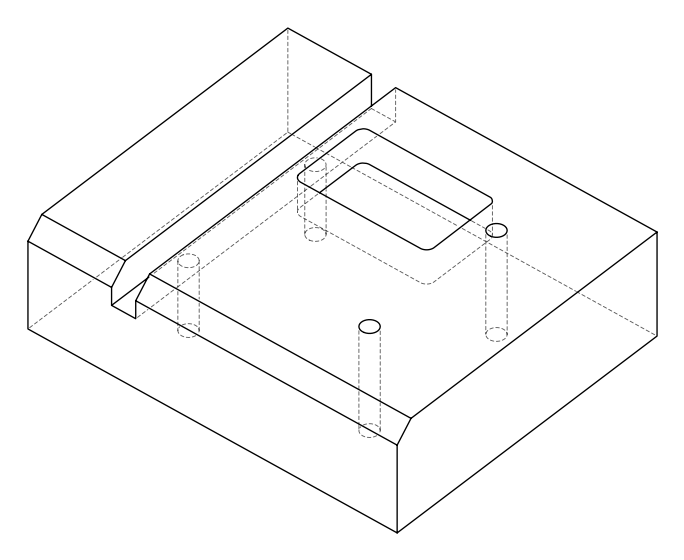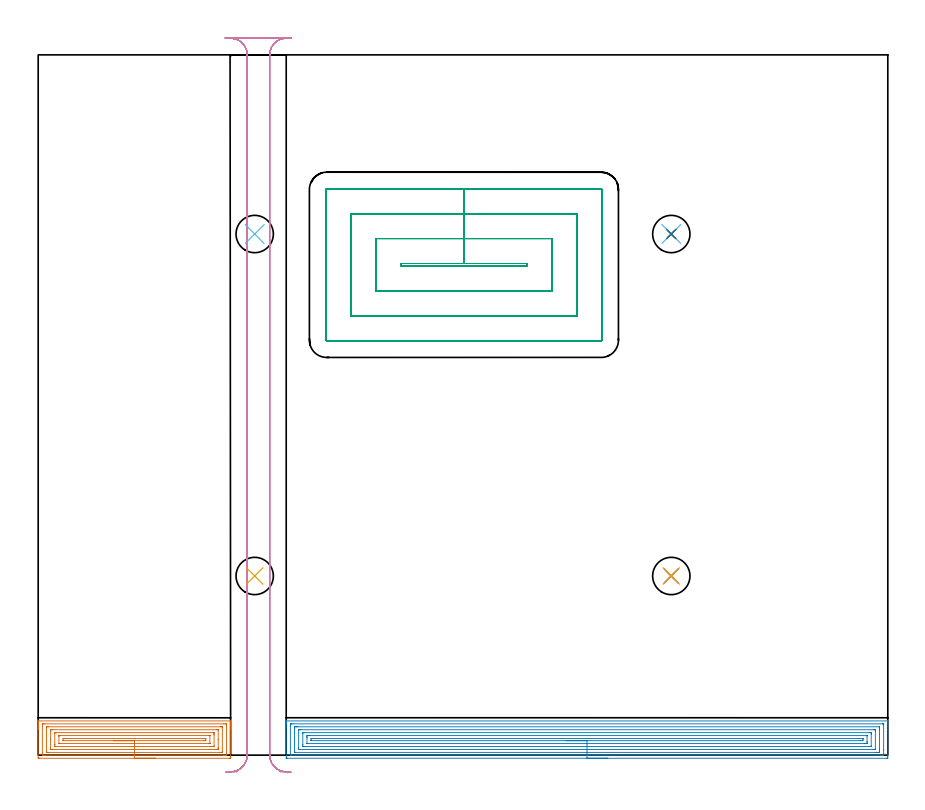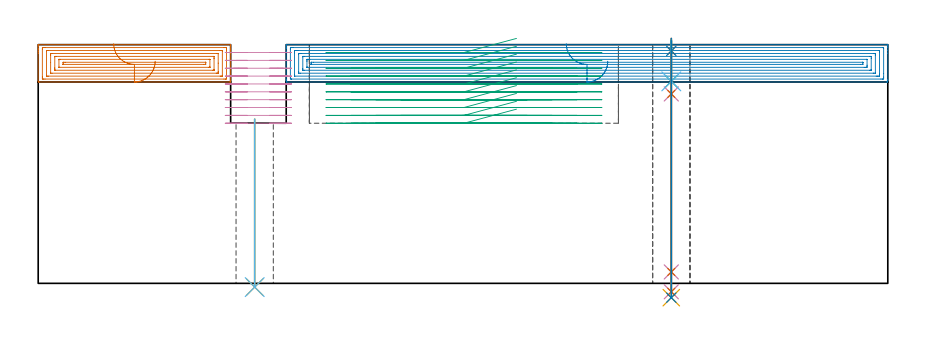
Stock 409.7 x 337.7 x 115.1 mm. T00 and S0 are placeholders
(PLAN: 14 operations, 9 tool changes, 64.5 min)
(1 AREA_MILL | FG_CHAMFER_SURFACE | UGT0205_001 | 5.45 min | 16275 mm3)
(2 AREA_MILL_1 | FG_CHAMFER_SURFACE_1 | UGT0205_001 | 16.5 min | 48237 mm3)
(3 MILL_RECTANGULAR_POCKET | POCKET_RECTANGULAR_STRAIGHT | NXT0201_012 | Follow Part, ap 4, ae 75% | 23.31 min | 502142 mm3)
(4 MILL_RECTANGULAR_SLOT | SLOT_RECTANGULAR | NXT0201_012 | Follow Part, ap 4, ae 75% | 16.2 min | 340564 mm3)
(5 INDEXABLE_INSERT_DRILL_THROUGH_HOLE_FROM_SOLID | STEP1HOLE | NXT0302_007 | 0.33 min | 19584 mm3)
(6 INDEXABLE_INSERT_DRILL_THROUGH_HOLE_FROM_SOLID_1 | STEP1HOLE_2 | NXT0302_007 | 0.33 min | 19627 mm3)
(7 SPOT_DRILL | STEP1HOLE_1 | NXT0321_9005460120000 | 0.05 min | 196 mm3)
(8 SPOT_DRILL_1 | STEP1HOLE_3 | NXT0321_9005460120000 | 0.05 min | 179 mm3)
(9 DRILL_BLIND_HOLE_INTO_CENTER | STEP1HOLE_1 | NXT0301_089 | 0.08 min | 1594 mm3)
(10 GUN_DRILL_THROUGH_HOLE | STEP1HOLE_1 | UGT0307_008 | 0.58 min | 9351 mm3)
(11 DRILL_TO_ENLARGE_THROUGH_HOLE | STEP1HOLE_1 | UGT0301_046 | 0.5 min | 18093 mm3)
(12 DRILL_BLIND_HOLE_INTO_CENTER_1 | STEP1HOLE_3 | NXT0301_089 | 0.08 min | 1568 mm3)
(13 GUN_DRILL_THROUGH_HOLE_1 | STEP1HOLE_3 | UGT0307_008 | 0.58 min | 9392 mm3)
(14 DRILL_TO_ENLARGE_THROUGH_HOLE_1 | STEP1HOLE_3 | UGT0301_046 | 0.5 min | 18102 mm3)
(TOOL UGT0205_001 | Chamfer Mill 20 x 3 x 45 deg. | D20 FL50 Z2)
(TOOL NXT0201_012 | ENDMILL 16mm [2P460-1600-NA 1630] | D16 FL38 Z6)
(TOOL NXT0302_007 | Index. Insert Drill 18mm [880-D1800L25-05] | D18 PA176 FL90 Z2)
(TOOL NXT0321_9005460120000 | NC Spot Drill, 142deg, 12mm, Carbide, Uncoated | D12 PA142 FL30 Z2)
(TOOL NXT0301_089 | Carbide Drill 11.8mm [860.1-1180-035A1-MM 2214] | D11.8 PA140 FL55 Z2)
(TOOL UGT0307_008 | Gun Drill 11 mm | D11 PA130 FL24 Z1)
(TOOL UGT0301_046 | Twist Drill 18 mm | D18 PA118 FL130 Z2)
(OP 1 AREA_MILL)
G17 G21 G94 G90
T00 M6
G54
G17 G0 G90 X56.4 Y-1.5 S1061 M3
G43 Z125.1 H0
Z107.1
G94 G1 X56.362 Z106.228 F250.
X56.248 Z105.363
X56.059 Z104.512
X55.797 Z103.68
X55.463 Z102.874
X55.06 Z102.1
X54.592 Z101.364
X54.06 Z100.672
X53.471 Z100.029
X52.828 Z99.44
X52.136 Z98.908
X51.4 Z98.44
X50.626 Z98.037
X49.82 Z97.703
X48.988 Z97.441
X48.137 Z97.252
X47.272 Z97.138
X46.4 Z97.1
X0.57
X0.233 Y-1.497 Z97.102
X0.01 Y-1.491 Z97.105
X0. Y-1.264 Z97.333
Y12.389 Z110.983
Y13.028 Z111.626
Y13.278 Z111.875
Y13.917 Z112.514
Y14.167 Z112.763
Y14.665 Z113.265
Y15.446 Z114.045
Y15.944 Z114.543
Y16.189 Z114.787
X0.007 Y16.47 Z115.062
X0.01 Y16.504 Z115.096
X0.121 Y16.5 Z115.1
X92.679
X92.79 Y16.504 Z115.096
X92.793 Y16.47 Z115.062
X92.8 Y16.188 Z114.787
Y15.446 Z114.045
Y14.665 Z113.265
Y14.167 Z112.763
Y13.917 Z112.514
Y13.278 Z111.875
Y13.028 Z111.626
Y12.389 Z110.983
Y-0.944 Z97.652
X92.798 Y-1.266 Z97.331
X92.79 Y-1.492 Z97.105
X92.565 Y-1.499 Z97.099
X92.23 Y-1.5 Z97.1
X46.4
Y-0.086 Z98.514
X3.27
X2.379 Y-0.085 Z98.515
X2.35 Y-0.083 Z98.517
X2.01 Y-0.056 Z98.544
X2.002 Y0.292 Z98.892
X2. Y0.833 Z99.433
Y1.183 Z99.783
Y14.167 Z112.767
X2.001 Y14.514 Z113.114
X2.01 Y15.056 Z113.656
X2.322 Y15.084 Z113.684
X2.35 Y15.085 Z113.685
X3.209 Y15.086 Z113.686
X89.53
X90.421 Y15.085 Z113.685
X90.45 Y15.083 Z113.683
X90.79 Y15.056 Z113.656
X90.798 Y14.708 Z113.308
X90.8 Y14.167 Z112.767
Y13.818 Z112.418
Y0.833 Z99.433
X90.799 Y0.485 Z99.085
X90.79 Y-0.056 Z98.544
X90.479 Y-0.084 Z98.516
X90.45 Y-0.085 Z98.515
X89.591 Y-0.086 Z98.514
X46.4
Y1.328 Z99.928
X5.019 Y1.329 Z99.929
X4.521 Y1.331 Z99.931
X4.129 Y1.335 Z99.935
X4.01 Y1.341 Z99.941
X4.003 Y1.593 Z100.193
X4.001 Y1.722 Z100.322
X4. Y13.407 Z112.007
X4.004 Y13.536 Z112.136
X4.009 Y13.622 Z112.222
X4.016 Y13.665 Z112.265
X4.032 Y13.667 Z112.267
X4.129 Y13.669 Z112.269
X4.625 Y13.671 Z112.271
X5.019
X87.781
X88.279 Y13.669 Z112.269
X88.671 Y13.664 Z112.264
X88.79 Y13.659 Z112.259
X88.797 Y13.407 Z112.007
X88.799 Y13.278 Z111.878
X88.8 Y1.593 Z100.193
X88.797 Y1.464 Z100.064
X88.791 Y1.378 Z99.978
X88.785 Y1.334 Z99.934
X88.768 Y1.333 Z99.933
X88.671 Y1.331 Z99.931
X88.175 Y1.329 Z99.929
X87.781 Y1.328 Z99.928
X46.4
Y2.743 Z101.343
X6.667
X6.032 Y2.75 Z101.35
X6.01 Y2.759 Z101.359
X6.005 Y2.798 Z101.398
X6.001 Y2.885 Z101.485
X6. Y7.899 Z106.499
Y11.409 Z110.009
Y11.899 Z110.499
X6.002 Y12.099 Z110.699
X6.005 Y12.198 Z110.798
X6.01 Y12.243 Z110.843
X6.047 Y12.251 Z110.851
X6.799 Y12.257 Z110.857
X6.931
X86.133
X86.768 Y12.25 Z110.85
X86.79 Y12.241 Z110.841
X86.795 Y12.202 Z110.802
X86.799 Y12.115 Z110.715
X86.8 Y7.591 Z106.191
Y3.591 Z102.191
Y3.101 Z101.701
X86.798 Y2.901 Z101.501
X86.795 Y2.802 Z101.402
X86.791 Y2.757 Z101.357
X86.753 Y2.749 Z101.349
X86.001 Y2.743 Z101.343
X85.869
X46.4
Y4.157 Z102.757
X8.347 Y4.158 Z102.758
X8.192 Y4.16 Z102.76
X8.069 Y4.164 Z102.764
X8.009 Y4.169 Z102.769
X8.007 Y4.197 Z102.797
X8.003 Y4.389 Z102.989
X8. Y4.967 Z103.567
Y5.278 Z103.878
X8.001 Y10.611 Z109.211
X8.005 Y10.756 Z109.356
X8.01 Y10.826 Z109.426
X8.015 Y10.836 Z109.436
X8.049 Y10.839 Z109.439
X8.115 Y10.842 Z109.442
X8.347 Y10.843 Z109.443
X8.579
X84.453 Y10.842 Z109.442
X84.608 Y10.84 Z109.44
X84.731 Y10.836 Z109.436
X84.791 Y10.831 Z109.431
X84.793 Y10.803 Z109.403
X84.797 Y10.611 Z109.211
X84.8 Y10.033 Z108.633
Y9.722 Z108.322
X84.799 Y4.389 Z102.989
X84.795 Y4.244 Z102.844
X84.79 Y4.174 Z102.774
X84.786 Y4.164 Z102.764
X84.752 Y4.161 Z102.761
X84.686 Y4.158 Z102.758
X84.453 Y4.157 Z102.757
X84.221
X46.4
Y5.571 Z104.171
X10.359 Y5.572 Z104.172
X10.063 Y5.573 Z104.173
X10.022 Y5.576 Z104.176
X10.009 Y5.579 Z104.179
X10.007 Y5.586 Z104.186
X10.001 Y5.635 Z104.235
Y9.191 Z107.791
X10.004 Y9.311 Z107.911
X10.01 Y9.406 Z108.006
X10.014 Y9.423 Z108.023
X10.025 Y9.425 Z108.025
X10.061 Y9.426 Z108.026
X10.359 Y9.428 Z108.028
X10.653 Y9.429 Z108.029
X82.441 Y9.428 Z108.028
X82.737 Y9.427 Z108.027
X82.778 Y9.424 Z108.024
X82.791 Y9.421 Z108.021
X82.793 Y9.414 Z108.014
X82.799 Y9.365 Z107.965
Y5.809 Z104.409
X82.796 Y5.689 Z104.289
X82.79 Y5.594 Z104.194
X82.786 Y5.577 Z104.177
X82.775 Y5.575 Z104.175
X82.739 Y5.573 Z104.173
X82.441 Y5.571 Z104.171
X82.148
X46.4
Y6.985 Z105.585
X12.139 Y6.986 Z105.586
X12.069 Y6.988 Z105.588
X12.024 Y6.992 Z105.592
X12.009 Y6.997 Z105.597
X12.006 Y7.01 Z105.61
X12.002 Y7.056 Z105.656
X12.001 Y7.194 Z105.794
X12.008 Y7.944 Z106.544
X12.01 Y8.007 Z106.607
X12.072 Y8.011 Z106.611
X12.139 Y8.013 Z106.613
X12.958 Y8.015 Z106.615
X80.661 Y8.014 Z106.614
X80.731 Y8.012 Z106.612
X80.776 Y8.008 Z106.608
X80.791 Y8.003 Z106.603
X80.794 Y7.99 Z106.59
X80.798 Y7.944 Z106.544
X80.8 Y7.806 Z106.406
X80.792 Y7.056 Z105.656
X80.79 Y6.993 Z105.593
X80.729 Y6.988 Z105.588
X80.661 Y6.987 Z105.587
X79.842 Y6.985 Z105.585
X46.4
X45.528 Z105.623
X44.664 Z105.737
X43.812 Z105.926
X42.98 Z106.188
X42.174 Z106.522
X41.4 Z106.925
X40.664 Z107.394
X39.972 Z107.925
X39.329 Z108.514
X38.74 Z109.157
X38.209 Z109.85
X37.74 Z110.585
X37.337 Z111.359
X37.003 Z112.165
X36.741 Z112.997
X36.552 Z113.849
X36.438 Z114.714
X36.4 Z115.585
G0 Z125.1
M5
M2
(OP 2 AREA_MILL_1)
G17 G21 G94 G90
T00 M6
G54
G17 G0 G90 X274.65 Y-1.5 S1061 M3
G43 Z125.1 H0
Z107.1
G94 G1 X274.612 Z106.228 F250.
X274.498 Z105.364
X274.309 Z104.512
X274.047 Z103.68
X273.713 Z102.874
X273.31 Z102.1
X272.841 Z101.364
X272.31 Z100.672
X271.721 Z100.029
X271.078 Z99.44
X270.386 Z98.908
X269.65 Z98.44
X268.876 Z98.037
X268.07 Z97.703
X267.238 Z97.441
X266.386 Z97.252
X265.522 Z97.138
X264.65 Z97.1
X120.23
X119.677 Y-1.494 Z97.103
X119.608 Y-1.492 Z97.106
X119.604 Y-0.944 Z97.653
X119.6 Y-0.318 Z98.28
Y13.278 Z111.873
Y14.691 Z113.287
Y15.056 Z113.651
Y15.784 Z114.384
Y16.045 Z114.644
X119.607 Y16.456 Z115.048
X119.61 Y16.497 Z115.088
X119.783 Y16.5 Z115.1
X409.517
X409.69 Y16.497 Z115.088
X409.693 Y16.456 Z115.048
X409.7 Y16.044 Z114.644
Y15.785 Z114.384
Y15.056 Z113.651
Y13.802 Z112.399
Y12.389 Z110.985
Y-0.318 Z98.28
X409.696 Y-0.944 Z97.653
X409.692 Y-1.492 Z97.106
X409.623 Y-1.494 Z97.104
X409.069 Y-1.5 Z97.1
X264.65
Y-0.086 Z98.514
X122.049 Y-0.085 Z98.515
X122.019 Y-0.084 Z98.516
X121.61 Y-0.056 Z98.544
X121.601 Y0.36 Z98.96
X121.6 Y14.167 Z112.767
X121.601 Y14.582 Z113.182
X121.61 Y15.056 Z113.656
X121.99 Y15.084 Z113.684
X122.019 Y15.085 Z113.685
X122.883 Y15.086 Z113.686
X407.251 Y15.085 Z113.685
X407.281 Y15.084 Z113.684
X407.69 Y15.056 Z113.656
X407.699 Y14.64 Z113.24
X407.7 Y2.611 Z101.211
Y0.833 Z99.433
X407.699 Y0.418 Z99.018
X407.69 Y-0.056 Z98.544
X407.31 Y-0.084 Z98.516
X407.281 Y-0.085 Z98.515
X406.417 Y-0.086 Z98.514
X264.65
Y1.328 Z99.928
X123.807 Y1.329 Z99.929
X123.676 Y1.331 Z99.931
X123.629 Y1.333 Z99.933
X123.61 Y1.335 Z99.935
X123.607 Y1.379 Z99.979
X123.603 Y1.516 Z100.116
X123.601 Y1.722 Z100.322
X123.6 Y1.928 Z100.528
Y12.595 Z111.195
X123.603 Y13.278 Z111.878
X123.606 Y13.478 Z112.078
X123.619 Y13.665 Z112.265
X123.807 Y13.667 Z112.267
X124.307 Y13.67 Z112.27
X124.702 Y13.671 Z112.271
X125.2 Y13.672 Z112.272
X405.493 Y13.671 Z112.271
X405.624 Y13.669 Z112.269
X405.671 Y13.667 Z112.267
X405.69 Y13.665 Z112.265
X405.693 Y13.621 Z112.221
X405.697 Y13.484 Z112.084
X405.699 Y13.278 Z111.878
X405.7 Y13.072 Z111.672
Y2.405 Z101.005
X405.697 Y1.722 Z100.322
X405.694 Y1.522 Z100.122
X405.681 Y1.335 Z99.935
X405.493 Y1.333 Z99.933
X404.993 Y1.33 Z99.93
X404.598 Y1.329 Z99.929
X404.1 Y1.328 Z99.928
X264.65
Y2.743 Z101.343
X126.357
X125.695 Y2.748 Z101.348
X125.625 Y2.75 Z101.35
X125.61 Y2.837 Z101.437
X125.606 Y3.056 Z101.656
X125.6 Y3.496 Z102.096
X125.601 Y11.942 Z110.542
X125.603 Y12.163 Z110.763
X125.606 Y12.218 Z110.818
X125.61 Y12.243 Z110.843
X125.623 Y12.25 Z110.85
X125.733 Y12.253 Z110.853
X126.49 Y12.257 Z110.857
X126.623
X402.943
X403.605 Y12.252 Z110.852
X403.675 Y12.25 Z110.85
X403.69 Y12.163 Z110.763
X403.694 Y11.944 Z110.544
X403.7 Y11.504 Z110.104
X403.699 Y3.058 Z101.658
X403.697 Y2.836 Z101.436
X403.694 Y2.781 Z101.381
X403.691 Y2.757 Z101.357
X403.677 Y2.75 Z101.35
X403.567 Y2.747 Z101.347
X402.81 Y2.743 Z101.343
X402.677
X264.65
Y4.157 Z102.757
X128.279
X127.615 Y4.16 Z102.76
X127.612 Y4.162 Z102.762
X127.604 Y4.17 Z102.77
X127.602 Y4.389 Z102.989
X127.6 Y5.063 Z103.663
X127.601 Y10.611 Z109.211
X127.604 Y10.78 Z109.38
X127.607 Y10.821 Z109.421
X127.609 Y10.836 Z109.436
X127.657 Y10.838 Z109.438
X127.812 Y10.841 Z109.441
X128.046 Y10.843 Z109.443
X128.279
X401.021
X401.685 Y10.84 Z109.44
X401.688 Y10.838 Z109.438
X401.696 Y10.83 Z109.43
X401.698 Y10.611 Z109.211
X401.7 Y9.937 Z108.537
X401.699 Y4.389 Z102.989
X401.696 Y4.22 Z102.82
X401.693 Y4.179 Z102.779
X401.691 Y4.164 Z102.764
X401.643 Y4.162 Z102.762
X401.488 Y4.159 Z102.759
X401.254 Y4.157 Z102.757
X401.021
X264.65
Y5.571 Z104.171
X129.771 Y5.572 Z104.172
X129.671 Y5.574 Z104.174
X129.623 Y5.578 Z104.178
X129.61 Y5.581 Z104.181
X129.608 Y5.594 Z104.194
X129.602 Y5.741 Z104.341
X129.6 Y8.408 Z107.008
X129.604 Y8.833 Z107.433
X129.609 Y9.289 Z107.889
X129.627 Y9.422 Z108.022
X129.768 Y9.424 Z108.024
X130.067 Y9.427 Z108.027
X130.363 Y9.429 Z108.029
X130.961
X399.529 Y9.428 Z108.028
X399.629 Y9.426 Z108.026
X399.677 Y9.422 Z108.022
X399.69 Y9.419 Z108.019
X399.692 Y9.406 Z108.006
X399.698 Y9.259 Z107.859
X399.7 Y6.592 Z105.192
X399.696 Y6.167 Z104.767
X399.691 Y5.711 Z104.311
X399.673 Y5.578 Z104.178
X399.532 Y5.576 Z104.176
X399.233 Y5.573 Z104.173
X398.937 Y5.571 Z104.171
X398.339
X264.65
Y6.985 Z105.585
X131.785 Y6.986 Z105.586
X131.644 Y6.99 Z105.59
X131.61 Y6.992 Z105.592
X131.607 Y6.998 Z105.598
X131.602 Y7.019 Z105.619
X131.601 Y7.056 Z105.656
Y7.309 Z105.909
X131.608 Y7.944 Z106.544
X131.61 Y8.001 Z106.601
X131.715 Y8.01 Z106.61
X131.786 Y8.013 Z106.613
X131.856 Y8.014 Z106.614
X132.679 Y8.015 Z106.615
X397.515 Y8.014 Z106.614
X397.656 Y8.01 Z106.61
X397.69 Y8.008 Z106.608
X397.693 Y8.002 Z106.602
X397.698 Y7.981 Z106.581
X397.699 Y7.944 Z106.544
Y7.691 Z106.291
X397.692 Y7.056 Z105.656
X397.69 Y6.999 Z105.599
X397.585 Y6.99 Z105.59
X397.514 Y6.987 Z105.587
X397.444 Y6.986 Z105.586
X396.621 Y6.985 Z105.585
X264.65
X263.778 Z105.623
X262.913 Z105.737
X262.062 Z105.926
X261.23 Z106.188
X260.424 Z106.522
X259.65 Z106.925
X258.914 Z107.394
X258.222 Z107.925
X257.579 Z108.514
X256.99 Z109.157
X256.458 Z109.85
X255.99 Z110.585
X255.587 Z111.359
X255.253 Z112.165
X254.991 Z112.997
X254.802 Z113.849
X254.688 Z114.714
X254.65 Z115.585
G0 Z125.1
M5
M2
(OP 3 MILL_RECTANGULAR_POCKET)
G17 G21 G94 G90
T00 M6
G54
G17 G0 G90 X230.641 Y237.1 S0 M3
G43 Z125.1 H1
Z118.1
G94 G1 X205.3 Z111.31 F250.
X174.8 F500.
Y235.8
X235.8
Y237.1
X205.3
Y249.1
X162.8
Y223.8
X247.8
Y249.1
X205.3
Y261.1
X150.8
Y211.8
X259.8
Y261.1
X205.3
Y273.1
X139.1
G3 X138.8 Y272.8 R0.3
G1 Y200.1
G3 X139.1 Y199.8 R0.3
G1 X271.5
G3 X271.8 Y200.1 R0.3
G1 Y272.8
G3 X271.5 Y273.1 R0.3
G1 X205.3
X204.3
G0 X230.641 Y237.1 Z114.31
G1 X205.3 Z107.52 F250.
X174.8 F500.
Y235.8
X235.8
Y237.1
X205.3
Y249.1
X162.8
Y223.8
X247.8
Y249.1
X205.3
Y261.1
X150.8
Y211.8
X259.8
Y261.1
X205.3
Y273.1
X139.1
G3 X138.8 Y272.8 R0.3
G1 Y200.1
G3 X139.1 Y199.8 R0.3
G1 X271.5
G3 X271.8 Y200.1 R0.3
G1 Y272.8
G3 X271.5 Y273.1 R0.3
G1 X205.3
X204.3
G0 X230.641 Y237.1 Z110.52
G1 X205.3 Z103.73 F250.
X174.8 F500.
Y235.8
X235.8
Y237.1
X205.3
Y249.1
X162.8
Y223.8
X247.8
Y249.1
X205.3
Y261.1
X150.8
Y211.8
X259.8
Y261.1
X205.3
Y273.1
X139.1
G3 X138.8 Y272.8 R0.3
G1 Y200.1
G3 X139.1 Y199.8 R0.3
G1 X271.5
G3 X271.8 Y200.1 R0.3
G1 Y272.8
G3 X271.5 Y273.1 R0.3
G1 X205.3
X204.3
G0 X230.641 Y237.1 Z106.73
G1 X205.3 Z99.94 F250.
X174.8 F500.
Y235.8
X235.8
Y237.1
X205.3
Y249.1
X162.8
Y223.8
X247.8
Y249.1
X205.3
Y261.1
X150.8
Y211.8
X259.8
Y261.1
X205.3
Y273.1
X139.1
G3 X138.8 Y272.8 R0.3
G1 Y200.1
G3 X139.1 Y199.8 R0.3
G1 X271.5
G3 X271.8 Y200.1 R0.3
G1 Y272.8
G3 X271.5 Y273.1 R0.3
G1 X205.3
X204.3
G0 X230.641 Y237.1 Z102.94
G1 X205.3 Z96.15 F250.
X174.8 F500.
Y235.8
X235.8
Y237.1
X205.3
Y249.1
X162.8
Y223.8
X247.8
Y249.1
X205.3
Y261.1
X150.8
Y211.8
X259.8
Y261.1
X205.3
Y273.1
X139.1
G3 X138.8 Y272.8 R0.3
G1 Y200.1
G3 X139.1 Y199.8 R0.3
G1 X271.5
G3 X271.8 Y200.1 R0.3
G1 Y272.8
G3 X271.5 Y273.1 R0.3
G1 X205.3
X204.3
G0 X230.641 Y237.1 Z99.15
G1 X205.3 Z92.36 F250.
X174.8 F500.
Y235.8
X235.8
Y237.1
X205.3
Y249.1
X162.8
Y223.8
X247.8
Y249.1
X205.3
Y261.1
X150.8
Y211.8
X259.8
Y261.1
X205.3
Y273.1
X139.1
G3 X138.8 Y272.8 R0.3
G1 Y200.1
G3 X139.1 Y199.8 R0.3
G1 X271.5
G3 X271.8 Y200.1 R0.3
G1 Y272.8
G3 X271.5 Y273.1 R0.3
G1 X205.3
X204.3
G0 X230.641 Y237.1 Z95.36
G1 X205.3 Z88.57 F250.
X174.8 F500.
Y235.8
X235.8
Y237.1
X205.3
Y249.1
X162.8
Y223.8
X247.8
Y249.1
X205.3
Y261.1
X150.8
Y211.8
X259.8
Y261.1
X205.3
Y273.1
X139.1
G3 X138.8 Y272.8 R0.3
G1 Y200.1
G3 X139.1 Y199.8 R0.3
G1 X271.5
G3 X271.8 Y200.1 R0.3
G1 Y272.8
G3 X271.5 Y273.1 R0.3
G1 X205.3
X204.3
G0 X230.641 Y237.1 Z91.57
G1 X205.3 Z84.78 F250.
X174.8 F500.
Y235.8
X235.8
Y237.1
X205.3
Y249.1
X162.8
Y223.8
X247.8
Y249.1
X205.3
Y261.1
X150.8
Y211.8
X259.8
Y261.1
X205.3
Y273.1
X139.1
G3 X138.8 Y272.8 R0.3
G1 Y200.1
G3 X139.1 Y199.8 R0.3
G1 X271.5
G3 X271.8 Y200.1 R0.3
G1 Y272.8
G3 X271.5 Y273.1 R0.3
G1 X205.3
X204.3
G0 X230.641 Y237.1 Z87.78
G1 X205.3 Z80.99 F250.
X174.8 F500.
Y235.8
X235.8
Y237.1
X205.3
Y249.1
X162.8
Y223.8
X247.8
Y249.1
X205.3
Y261.1
X150.8
Y211.8
X259.8
Y261.1
X205.3
Y273.1
X139.1
G3 X138.8 Y272.8 R0.3
G1 Y200.1
G3 X139.1 Y199.8 R0.3
G1 X271.5
G3 X271.8 Y200.1 R0.3
G1 Y272.8
G3 X271.5 Y273.1 R0.3
G1 X205.3
X204.3
G0 X230.641 Y237.1 Z83.99
G1 X205.3 Z77.2 F250.
X174.8 F500.
Y235.8
X235.8
Y237.1
X205.3
Y249.1
X162.8
Y223.8
X247.8
Y249.1
X205.3
Y261.1
X150.8
Y211.8
X259.8
Y261.1
X205.3
Y273.1
X139.1
G3 X138.8 Y272.8 R0.3
G1 Y200.1
G3 X139.1 Y199.8 R0.3
G1 X271.5
G3 X271.8 Y200.1 R0.3
G1 Y272.8
G3 X271.5 Y273.1 R0.3
G1 X205.3
X204.3
G0 Z125.1
M5
M2
(OP 4 MILL_RECTANGULAR_SLOT)
G17 G21 G94 G90
T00 M6
G54
G17 G0 G90 X116.942 Y-8.12 S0 M3
G43 Z125.1 H1
Z111.31
G94 G1 X114.6 Y-6.245 F250.
G2 X111.6 Y0. R8. F500.
G1 Y337.7
G2 X119.2 Y345.69 R8.
G1 X122.196 Y345.84 F250.
X90.204
X93.2 Y345.69
G2 X100.8 Y337.7 R8. F500.
G1 Y0.
G2 X97.8 Y-6.245 R8.
G1 X95.458 Y-8.12 F250.
G0 X116.942 Z107.52
G1 X114.6 Y-6.245
G2 X111.6 Y0. R8. F500.
G1 Y337.7
G2 X119.2 Y345.69 R8.
G1 X122.196 Y345.84 F250.
X90.204
X93.2 Y345.69
G2 X100.8 Y337.7 R8. F500.
G1 Y0.
G2 X97.8 Y-6.245 R8.
G1 X95.458 Y-8.12 F250.
G0 X118.192 Y-8.427 Z103.73
G1 X115.595 Y-6.925
G2 X111.6 Y0. R8. F500.
G1 Y337.7
G2 X119.2 Y345.69 R8.
G1 X122.196 Y345.84 F250.
X90.204
X93.2 Y345.69
G2 X100.8 Y337.7 R8. F500.
G1 Y0.
G2 X96.788 Y-6.935 R8.
G1 X94.188 Y-8.431 F250.
G0 X120.381 Y-8.508 Z99.94
G1 X117.487 Y-7.716
G2 X111.6 Y0. R8. F500.
G1 Y337.7
G2 X119.2 Y345.69 R8.
G1 X122.196 Y345.84 F250.
X90.204
X93.2 Y345.69
G2 X100.8 Y337.7 R8. F500.
G1 Y0.
G2 X94.915 Y-7.715 R8.
G1 X92.022 Y-8.509 F250.
G0 X121.897 Y-8.23 Z96.15
G1 X118.908 Y-7.97
G2 X111.6 Y0. R8. F500.
G1 Y337.7
G2 X119.2 Y345.69 R8.
G1 X122.196 Y345.84 F250.
X90.204
X93.2 Y345.69
G2 X100.8 Y337.7 R8. F500.
G1 Y0.
G2 X93.492 Y-7.97 R8.
G1 X90.503 Y-8.23 F250.
G0 X121.897 Z92.36
G1 X118.908 Y-7.97
G2 X111.6 Y0. R8. F500.
G1 Y337.7
G2 X119.2 Y345.69 R8.
G1 X122.196 Y345.84 F250.
X90.204
X93.2 Y345.69
G2 X100.8 Y337.7 R8. F500.
G1 Y0.
G2 X93.492 Y-7.97 R8.
G1 X90.503 Y-8.23 F250.
G0 X121.897 Z88.57
G1 X118.908 Y-7.97
G2 X111.6 Y0. R8. F500.
G1 Y337.7
G2 X119.2 Y345.69 R8.
G1 X122.196 Y345.84 F250.
X90.204
X93.2 Y345.69
G2 X100.8 Y337.7 R8. F500.
G1 Y0.
G2 X93.492 Y-7.97 R8.
G1 X90.503 Y-8.23 F250.
G0 X121.897 Z84.78
G1 X118.908 Y-7.97
G2 X111.6 Y0. R8. F500.
G1 Y337.7
G2 X119.2 Y345.69 R8.
G1 X122.196 Y345.84 F250.
X90.204
X93.2 Y345.69
G2 X100.8 Y337.7 R8. F500.
G1 Y0.
G2 X93.492 Y-7.97 R8.
G1 X90.503 Y-8.23 F250.
G0 X121.897 Z80.99
G1 X118.908 Y-7.97
G2 X111.6 Y0. R8. F500.
G1 Y337.7
G2 X119.2 Y345.69 R8.
G1 X122.196 Y345.84 F250.
X90.204
X93.2 Y345.69
G2 X100.8 Y337.7 R8. F500.
G1 Y0.
G2 X93.492 Y-7.97 R8.
G1 X90.503 Y-8.23 F250.
G0 X121.897 Z77.2
G1 X118.908 Y-7.97
G2 X111.6 Y0. R8. F500.
G1 Y337.7
G2 X119.2 Y345.69 R8.
G1 X122.196 Y345.84 F250.
X90.204
X93.2 Y345.69
G2 X100.8 Y337.7 R8. F500.
G1 Y0.
G2 X93.492 Y-7.97 R8.
G1 X90.503 Y-8.23 F250.
G0 Z125.1
M5
M2
(OP 5 INDEXABLE_INSERT_DRILL_THROUGH_HOLE_FROM_SOLID)
G17 G21 G94 G90
T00 M6
G54
G17 G0 G90 X104.4 Y86.4 S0 M3
G43 Z125.1 H1
G94 G81 G98 Z-1.814 F250. R79.2
G80
M5
M2
(OP 6 INDEXABLE_INSERT_DRILL_THROUGH_HOLE_FROM_SOLID_1)
G17 G21 G94 G90
T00 M6
G54
G17 G0 G90 X104.4 Y251.3 S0 M3
G43 Z125.1 H1
G94 G81 G98 Z-1.814 F250. R79.2
G80
M5
M2
(OP 7 SPOT_DRILL)
G17 G21 G94 G90
T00 M6
G54
G17 G0 G90 X305.3 Y86.4 S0 M3
G43 Z125.1 H0
G94 G81 G98 Z112.1 F250. R118.1
G80
M5
M2
(OP 8 SPOT_DRILL_1)
G17 G21 G94 G90
T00 M6
G54
G17 G0 G90 X305.3 Y251.3 S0 M3
G43 Z125.1 H0
G94 G81 G98 Z112.1 F250. R118.1
G80
M5
M2
(OP 9 DRILL_BLIND_HOLE_INTO_CENTER)
G17 G21 G94 G90
T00 M6
G54
G17 G0 G90 X305.3 Y86.4 S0 M3
G43 Z125.1 H1
G94 G81 G98 Z97.4 F250. R117.1
G80
M5
M2
(OP 10 GUN_DRILL_THROUGH_HOLE)
G17 G21 G94 G90
T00 M6
G54
G17 G0 G90 X305.3 Y86.4 M8
G43 Z125.1 H0
Z110.877
S716 M3
G94 G1 Z91.337 F125. M26
G4 X.084
Z5.5 F250.
G4 X.084
Z-4.065 F125.
G4 X.084
M5
M9
G0 Z110.877
Z125.1
M2
(OP 11 DRILL_TO_ENLARGE_THROUGH_HOLE)
G17 G21 G94 G90
T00 M6
G54
G17 G0 G90 X305.3 Y86.4 S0 M3
G43 Z125.1 H0
G94 G73 G98 Z-6.908 F250. Q17.43 R117.1
G80
M5
M2
(OP 12 DRILL_BLIND_HOLE_INTO_CENTER_1)
G17 G21 G94 G90
T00 M6
G54
G17 G0 G90 X305.3 Y251.3 S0 M3
G43 Z125.1 H1
G94 G81 G98 Z97.4 F250. R117.1
G80
M5
M2
(OP 13 GUN_DRILL_THROUGH_HOLE_1)
G17 G21 G94 G90
T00 M6
G54
G17 G0 G90 X305.3 Y251.3 M8
G43 Z125.1 H0
Z110.877
S716 M3
G94 G1 Z91.337 F125. M26
G4 X.084
Z5.5 F250.
G4 X.084
Z-4.065 F125.
G4 X.084
M5
M9
G0 Z110.877
Z125.1
M2
(OP 14 DRILL_TO_ENLARGE_THROUGH_HOLE_1)
G17 G21 G94 G90
T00 M6
G54
G17 G0 G90 X305.3 Y251.3 S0 M3
G43 Z125.1 H0
G94 G73 G98 Z-6.908 F250. Q17.43 R117.1
G80
M5
M2
